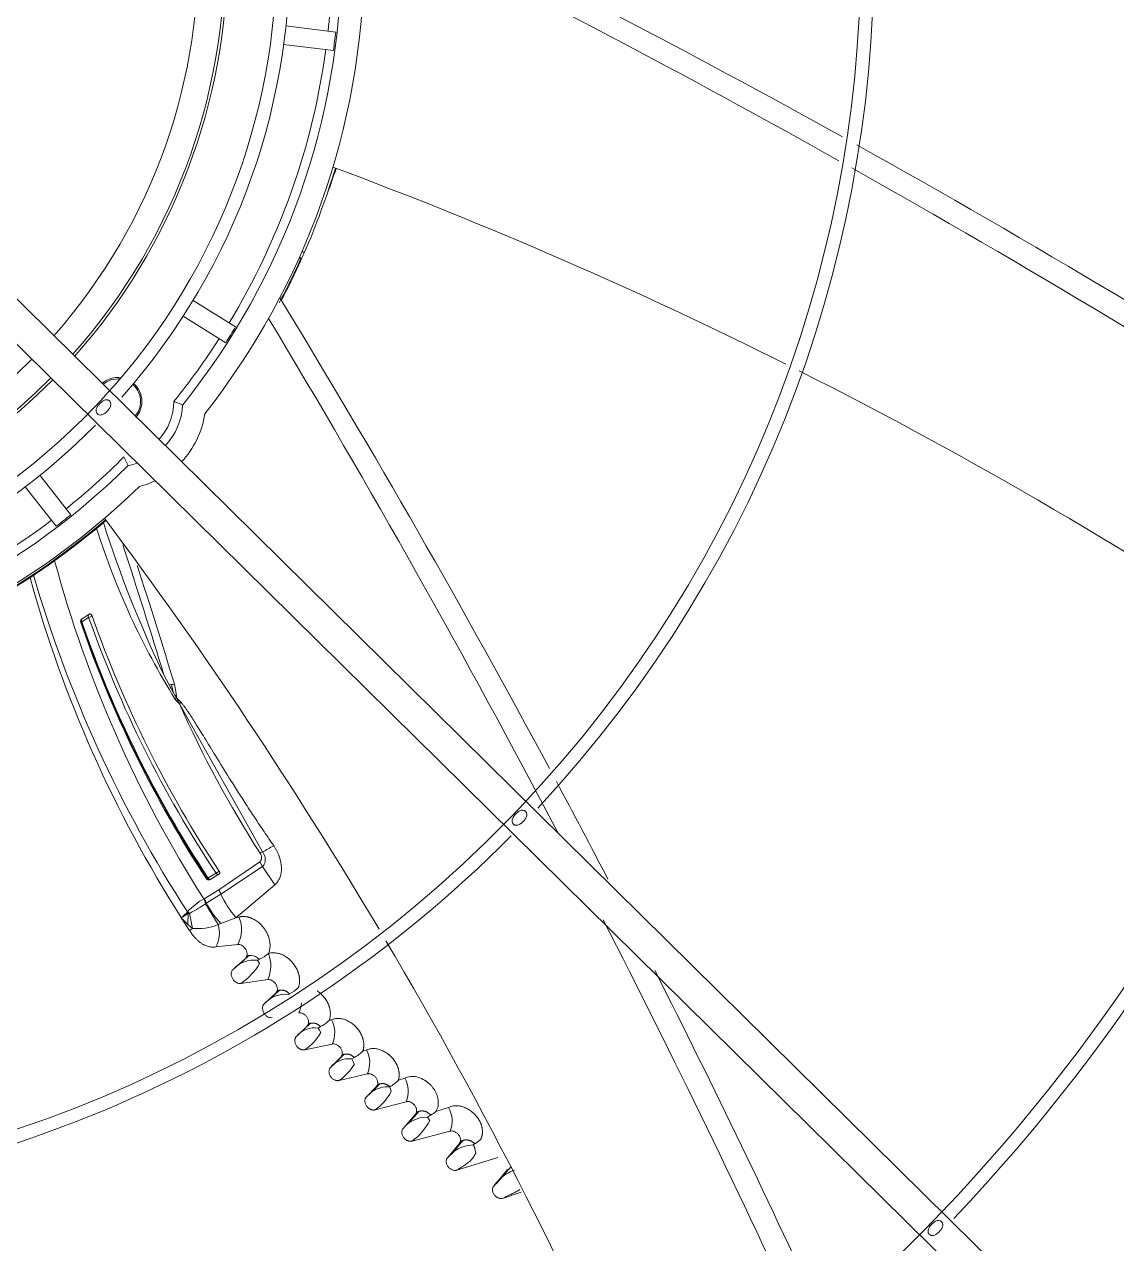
# Model space of a CAD drawing. Header units: millimetres. Extents: x 113490 to 142599, y -20467 to 115.
# Drawn here: x 133754.2 to 133959.9, y -10531.8 to -10302.3 of the extents above; entities that cross this region are included whole.
import ezdxf

# ---------------------------------------------------------------- set-up
doc = ezdxf.new("R2010")
doc.units = ezdxf.units.MM
doc.layers.add('DV3_0', color=7, linetype='Continuous')

msp = doc.modelspace()

# ---------------------------------------------------------------- linework, layer by layer
at = {"layer": 'DV3_0', "color": 7, "linetype": 'Continuous', "lineweight": 15}
for p, q in [((134005.33, -10603.11), (133696.04, -10298.11)), ((133692.48, -10303.03), (134001.15, -10607.41)), ((133812.87, -10303.76), (133803.5, -10302.61)), ((133812.44, -10307.23), (133803.07, -10306.08)), ((133794.01, -10359.27), (133786.01, -10354.27)), ((133792.16, -10362.24), (133784.15, -10357.24)), ((133782.37, -10373.32), (133784.06, -10373.94)), ((133772.99, -10383.74), (133773.79, -10385.35)), ((133762.99, -10394.63), (133757.18, -10387.19)), ((133760.24, -10396.79), (133754.42, -10389.35)), ((133765.16, -10414.2), (133766.45, -10413.35)), ((133764.87, -10414.9), (133764.93, -10414.8)), ((133765.05, -10414.8), (133766.34, -10413.95)), ((133782.71, -10428.77), (133782.61, -10428.62)), ((133782.71, -10428.77), (133782.7, -10428.63)), ((133782.92, -10428.97), (133782.91, -10428.67)), ((133798.62, -10458.31), (133799.12, -10458.09)), ((133790.84, -10465.24), (133798.58, -10459.94)), ((133791.23, -10466.03), (133799.09, -10460.82)), ((133798.58, -10459.94), (133799.09, -10460.82)), ((133799.09, -10460.82), (133801.41, -10464.29)), ((133788.71, -10463.08), (133788.53, -10463.15)), ((133790.34, -10462.11), (133788.84, -10463.01)), ((133790.89, -10462.31), (133789.39, -10463.22)), ((133788.12, -10466.91), (133790.84, -10465.24)), ((133788.51, -10467.76), (133791.23, -10466.03)), ((133788.05, -10466.95), (133788.12, -10466.91)), ((133788.35, -10467.87), (133788.38, -10467.85)), ((133788.38, -10467.85), (133788.51, -10467.76)), ((133790.75, -10471.78), (133788.38, -10467.85)), ((133785.36, -10472.9), (133783.8, -10470.48)), ((133784.92, -10469.5), (133784.96, -10469.44)), ((133784.92, -10469.5), (133785.08, -10469.71)), ((133784.96, -10469.44), (133785.35, -10469.66)), ((133784.97, -10469.39), (133785.48, -10469.61)), ((133785.35, -10469.66), (133785.48, -10469.61)), ((133785.89, -10472.51), (133785.35, -10469.66)), ((133794.09, -10470.49), (133791.23, -10471.59)), ((133790.33, -10475.98), (133794.42, -10475.53)), ((133796.44, -10477.69), (133794.74, -10479.23)), ((133795.87, -10478.14), (133793.54, -10480.25)), ((133798.16, -10478.51), (133798.51, -10478.33)), ((133798.52, -10479.13), (133798.16, -10478.51)), ((133800.08, -10482.14), (133795, -10482.86)), ((133802.27, -10484.15), (133800.58, -10485.71)), ((133805.89, -10483.67), (133805.83, -10483.69)), ((133799.42, -10486.72), (133801.58, -10484.71)), ((133803.98, -10484.94), (133804.18, -10484.83)), ((133805.48, -10492.83), (133807.48, -10490.91)), ((133808.14, -10490.36), (133805.96, -10492.44)), ((133809.57, -10491.26), (133810.03, -10490.99)), ((133809.57, -10491.26), (133809.83, -10491.66)), ((133812.11, -10489.69), (133811.66, -10489.81)), ((133809.83, -10491.66), (133810.06, -10492.09)), ((133812.22, -10494.27), (133807.05, -10495.36)), ((133818.66, -10495.39), (133817.98, -10495.59)), ((133811.91, -10498.66), (133813.83, -10496.75)), ((133814.49, -10496.2), (133812.38, -10498.27)), ((133815.93, -10497.07), (133816.37, -10496.8)), ((133816.17, -10497.57), (133816.38, -10498.09)), ((133818.86, -10499.88), (133813.53, -10501.14)), ((133825.88, -10500.67), (133824.68, -10501.06)), ((133818.66, -10504.22), (133820.52, -10502.31)), ((133821.16, -10501.76), (133819.13, -10503.83)), ((133823.06, -10502.32), (133823.21, -10502.75)), ((133823.21, -10502.75), (133823.33, -10503.17)), ((133818.66, -10504.22), (133819.73, -10503.22)), ((133826.15, -10505.13), (133820.33, -10506.66)), ((133825.57, -10510.16), (133827.89, -10507.49)), ((133828.56, -10506.92), (133826.63, -10509.13)), ((133834.11, -10506.2), (133831.74, -10506.96)), ((133829.26, -10508.1), (133830.13, -10508.05)), ((133830.13, -10508.05), (133830.75, -10507.64)), ((133830.13, -10508.05), (133830.35, -10508.34)), ((133830.35, -10508.34), (133830.57, -10508.66)), ((133834.39, -10510.67), (133827.29, -10512.54)), ((133833.91, -10515.69), (133836.16, -10512.99)), ((133833.91, -10515.69), (133835.25, -10514.41)), ((133836.83, -10512.41), (133834.99, -10514.6)), ((133838.29, -10513.3), (133838.73, -10513.26)), ((133838.73, -10513.26), (133839.05, -10513.04)), ((133839.08, -10513.96), (133839.16, -10514.24)), ((133843.4, -10515.62), (133835.7, -10518.02)), ((133842.62, -10521), (133845.23, -10517.9)), ((133845.89, -10517.35), (133843.12, -10520.61)), ((133847.82, -10522.16), (133844.45, -10523.3))]:
    msp.add_line(p, q, dxfattribs=at)
at = {"layer": 'DV3_0', "color": 7, "linetype": 'Continuous', "lineweight": 20}
for p, q in [((133806.38, -10346.6), (133806.25, -10346.54)), ((133781.5, -10426.65), (133780.54, -10424.79)), ((133782.27, -10428.05), (133781.95, -10426.6)), ((133782.91, -10428.67), (133782.49, -10426.55)), ((133782.61, -10428.62), (133782.27, -10428.05)), ((133782.61, -10428.62), (133782.7, -10428.63)), ((133782.91, -10429.06), (133782.67, -10429.39)), ((133783.44, -10430.2), (133782.67, -10429.39)), ((133782.7, -10428.63), (133782.91, -10428.67)), ((133782.82, -10428.94), (133782.71, -10428.77)), ((133782.82, -10428.94), (133782.92, -10428.97)), ((133782.91, -10429.06), (133782.92, -10428.97)), ((133783.17, -10429.63), (133782.91, -10429.06)), ((133783.44, -10430.2), (133783.17, -10429.63)), ((133783.44, -10430.2), (133783.68, -10429.87)), ((133799.12, -10458.09), (133783.44, -10430.2)), ((133801.41, -10464.29), (133794.09, -10470.49)), ((133788.03, -10466.96), (133788.05, -10466.95)), ((133783.8, -10470.48), (133784.92, -10469.5)), ((133785.04, -10471.76), (133783.8, -10470.48)), ((133784.96, -10469.44), (133784.97, -10469.39)), ((133785.08, -10469.71), (133785.04, -10471.76)), ((133785.89, -10472.51), (133785.04, -10471.76)), ((133785.36, -10472.9), (133785.89, -10472.51)), ((133791.23, -10471.59), (133790.75, -10471.78))]:
    msp.add_line(p, q, dxfattribs=at)
at = {"layer": 'DV3_0', "color": 7, "linetype": 'Continuous', "lineweight": 15}
for centre, radius, start, end in [((133678.24, -10288.99), 343.5, 315.6512, 45.622), ((133678.24, -10288.99), 346, 316.5062, 45.3204), ((133678.24, -10288.99), 233.5, 316.4663, 45.8392), ((133678.24, -10288.99), 236, 317.0271, 45.7088), ((133678.24, -10288.99), 126, 318.4756, 45.1616), ((133678.24, -10288.99), 123.5, 317.6348, 45.2819), ((133678.24, -10288.99), 113.75, 318.4247, 45.4011), ((133014.29, -11933.2), 1841.3, 60.95292, 64.05747), ((132968.55, -12004.18), 1921.33, 60.74083, 63.6758), ((133678.24, -10288.99), 114.25, 318.4114, 0), ((133678.24, -10288.99), 134, 353.7483, 0.0009), ((133678.24, -10288.99), 135.7, 321.2429, 359.7571), ((133678.24, -10288.99), 140, 321.7677, 359.2323), ((133678.24, -10288.99), 134, 328.7483, 352.2517), ((133014.29, -11933.2), 1841.3, 57.34191, 60.857), ((133678.24, -10288.99), 140.5, 336.3104, 343.3028), ((133691.83, -10290), 127.37, 339.734, 341.9536), ((133507.51, -11146.42), 872.25, 63.43384, 69.5445), ((132968.55, -12004.18), 1921.33, 57.30151, 60.65735), ((133678.24, -10288.99), 140.5, 332.3654, 335.7939), ((132231.13, -11313.07), 1840.9, 28.22591, 31.40572), ((132153.86, -11348.24), 1921.39, 27.72245, 31.03383), ((133678.24, -10288.99), 134, 320.9991, 327.2517), ((133507.51, -11146.42), 872.25, 56.07412, 63.24774), ((133678.24, -10288.99), 114.25, 251.4688, 315.4011), ((133678.24, -10288.99), 113.75, 252.7316, 315.4011), ((133771.87, -10373.3), 4.5, 82.604, 131.7492), ((133771.87, -10373.3), 4.25, 84.8173, 131.5341), ((133771.87, -10373.3), 4.25, 0, 48), ((133771.87, -10373.3), 4.5, 0, 48), ((133678.24, -10288.99), 123.5, 226.1082, 316.2428), ((133678.24, -10288.99), 123.5, 316.2428, 317.6348), ((133771.87, -10373.3), 4.25, 319.2681, 0), ((133771.87, -10373.3), 4.5, 318, 0), ((133771.87, -10373.3), 10.5, 316.9653, 359.8902), ((133771.87, -10373.3), 12.2, 316.7471, 356.9852), ((133771.87, -10373.3), 16.5, 316.3964, 351.8862), ((133678.24, -10288.99), 126, 270, 315.2026), ((133678.24, -10288.99), 135.7, 276.2429, 314.7571), ((133678.24, -10288.99), 134, 308.7483, 315.0009), ((133771.87, -10373.3), 12.2, 279.0148, 287.4816), ((133678.24, -10288.99), 140, 276.7677, 314.2323), ((133771.87, -10373.3), 16.5, 284.1138, 295.142), ((133678.24, -10288.99), 134, 283.7483, 307.2517), ((133678.24, -10288.99), 140.5, 299.6325, 310.6019), ((133071.06, -10918.01), 872.25, 30.70257, 36.8175), ((133982.14, -10343.25), 230.17, 195.1216, 212.5095), ((133982.64, -10343.63), 235.85, 195.4508, 212.5348), ((133987.36, -10338.44), 241.06, 196.2834, 212.9029), ((133765.48, -10414.74), 0.635, 120.3769, 194.3524), ((133967.84, -10345.28), 214.58, 198.9328, 213.3194), ((133765.39, -10414.63), 0.493, 117.9807, 200.505), ((133969.03, -10344.28), 215.94, 199.0626, 213.3779), ((133969.49, -10343.91), 216.38, 199.1244, 213.3976), ((133765.63, -10410.79), 3.25, 282.6415, 295.2259), ((133973.01, -10341.02), 219.15, 199.4393, 213.5401), ((133973.29, -10340.87), 218.76, 199.4529, 213.5312), ((133785.43, -10427.07), 3.21, 215.5979, 218.278), ((133974.32, -10345.25), 208.93, 203.992, 212.7603), ((133678.24, -10288.99), 551.5, 285.4775, 344.5225), ((132231.13, -11313.07), 1840.9, 27.49382, 28.13982), ((133678.24, -10288.99), 233.5, 315.7154, 316.4663), ((133678.24, -10288.99), 233.5, 225.7814, 315.7154), ((133678.24, -10288.99), 236, 270, 315.2644), ((133778.17, -10417.63), 45.56, 297.3771, 300.36), ((133788.27, -10462.06), 1.11, 293.1128, 301.0288), ((133789.12, -10462.82), 0.486, 212.6809, 304.1901), ((133787.14, -10456.64), 6.34, 300.3343, 306.7823), ((133793.35, -10476.8), 11.19, 118.3562, 138.4923), ((133771.15, -10442.63), 30.55, 297.9795, 304.2758), ((133785.46, -10468.36), 2.93, 9.6098, 28.6807), ((133785.47, -10468.42), 2.97, 10.9843, 29.6557), ((133785.14, -10469.23), 0.478, 262.6265, 295.5933), ((133759.12, -10292.84), 181.06, 281.1372, 281.3151), ((133789.43, -10472.73), 5.72, 330.7489, 24.2522), ((133785.45, -10473.38), 5.53, 331.8842, 16.797), ((132153.86, -11348.24), 1921.39, 24.56568, 27.16861), ((133071.06, -10918.01), 872.25, 23.32871, 30.53654), ((133796.06, -10472.7), 6.13, 293.4978, 312.3418), ((133794.66, -10479.56), 6, 334.5296, 22.8148), ((133800.27, -10477.3), 0.106, 127.455, 138.9521), ((133797.46, -10483.66), 5.2, 82.2332, 138.9483), ((133789.01, -10473.69), 10.96, 303.1447, 330.2122), ((132231.13, -11313.07), 1840.9, 24.60001, 26.89057), ((133801.66, -10479.42), 5.97, 295.061, 314.3575), ((133803.38, -10490.13), 5.22, 83.3621, 139.2655), ((133800.79, -10486.06), 5.64, 335.6062, 355.4046), ((133808.95, -10495.75), 4.54, 82.1058, 139.9003), ((133807.43, -10485.67), 5.92, 296.0332, 315.5868), ((133807.29, -10492.1), 5.39, 336.3081, 26.5856), ((133802.46, -10488.1), 8.58, 302.2935, 332.2899), ((133813.7, -10491.55), 5.89, 296.95, 316.6197), ((133814.08, -10497.84), 5.2, 336.8968, 28.1141), ((133815.37, -10501.54), 4.5, 82.8527, 140.2674), ((133807.56, -10492.71), 10.33, 305.3082, 328.6579), ((133810.1, -10500.13), 6.59, 22.8107, 27.6678), ((133821.48, -10503.17), 5.06, 337.2472, 29.5928), ((133822.77, -10507.86), 5.55, 87.0019, 123.1926), ((133820.32, -10497.14), 5.86, 297.8556, 317.9842), ((133814.19, -10498.33), 10.35, 306.4065, 332.1042), ((133828, -10502.5), 5.83, 298.135, 309.9847), ((133829.73, -10508.72), 5.06, 337.3362, 29.9393), ((133829.87, -10513.53), 5.46, 96.3262, 141.9258), ((133820.88, -10503.8), 10.84, 306.252, 333.384), ((133836.15, -10507.99), 5.82, 299.8593, 314.3251), ((133838.96, -10519.87), 6.6, 95.7956, 124.1612), ((133833.27, -10515.53), 6.03, 7.0938, 12.3213), ((133848.24, -10523.81), 6.04, 106.4811, 137.7838), ((133851.7, -10528.19), 11.58, 133.2213, 141.6416), ((133678.24, -10288.99), 343.5, 225.9212, 315.6512)]:
    msp.add_arc(centre, radius, start, end, dxfattribs=at)
at = {"layer": 'DV3_0', "color": 7, "linetype": 'Continuous', "lineweight": 20}
for centre, radius, start, end in [((133678.24, -10288.99), 108.75, 318.5638, 45.4011), ((133678.24, -10288.99), 140.35, 332.0548, 335.7939), ((133678.24, -10288.99), 108.75, 249.0395, 315.4011), ((133678.24, -10288.99), 140.35, 299.6151, 310.5445), ((133903.78, -10354.14), 142.58, 197.5793, 211.8537), ((133973.69, -10331.41), 214.54, 197.5546, 205.8027), ((132503.51, -10815.84), 1335.56, 17.02527, 18.12677), ((133047.91, -10644.7), 766.29, 16.54046, 18.29437), ((133822.79, -10404.77), 46.74, 207.9173, 209.8819), ((133898.79, -10319.85), 159.23, 223.3026, 223.7042), ((133788.42, -10466.94), 2.96, 17.8925, 35.1018), ((133809.02, -10457.75), 19.62, 204.9566, 220.4757), ((133785.74, -10468.5), 2.86, 14.9315, 33.7265), ((133806.56, -10457.83), 20.6, 208.8348, 221.922), ((133765.6, -10438.77), 36.56, 299.8509, 302.1929), ((133786.79, -10461.92), 10.63, 265.1255, 291.8661)]:
    msp.add_arc(centre, radius, start, end, dxfattribs=at)
at = {"layer": 'DV3_0', "color": 7, "linetype": 'Continuous', "lineweight": 15}
for centre, major_axis, ratio, start_param, end_param in [((133808.63, -10305), (-2.66, -21.65), 0.186545, 1.490488, 1.651105), ((133634.75, -10274.04), (176.32, -60.71), 0.866796, -0.078814, -0.070986), ((133789.65, -10358.61), (-11.56, -18.5), 0.186545, 1.490488, 1.651105), ((133759.12, -10392.51), (-17.19, -13.43), 0.186545, 1.490488, 1.651105)]:
    msp.add_ellipse(centre, major_axis=major_axis, ratio=ratio, start_param=start_param, end_param=end_param, dxfattribs=at)
at = {"layer": 'DV3_0', "color": 7, "linetype": 'Continuous', "lineweight": 20}
for centre, major_axis, ratio, start_param, end_param in [((133805.93, -10346.39), (0.456, -0.205), 0.498451, 0, 1.57124), ((133805.93, -10346.39), (0.302, -0.399), 0.432332, 0.901374, 1.803204), ((133806.44, -10345.24), (0.458, -0.201), 0.498743, 0, 1.571241), ((133761.24, -10442.2), (36.82, 12.36), 0.272936, 0.884781, 0.899668), ((133761.24, -10442.2), (36.82, 12.36), 0.272936, 0.867185, 0.884781)]:
    msp.add_ellipse(centre, major_axis=major_axis, ratio=ratio, start_param=start_param, end_param=end_param, dxfattribs=at)
at = {"layer": 'DV3_0', "color": 7, "linetype": 'Continuous', "lineweight": 15}
for points, knots in [([(133768, -10375.62), (133767.96, -10375.58), (133767.88, -10375.49), (133767.76, -10375.25), (133767.73, -10374.84), (133767.91, -10374.4), (133768.17, -10374.01), (133768.53, -10373.6), (133768.99, -10373.19), (133769.52, -10372.95), (133769.9, -10372.98), (133770.14, -10373.09), (133770.23, -10373.17), (133770.27, -10373.2)], [0, 0, 0, 0, 0.040646, 0.082274, 0.181944, 0.323646, 0.41357, 0.509807, 0.690903, 0.824258, 0.919018, 0.959797, 1, 1, 1, 1]), ([(133770.27, -10373.2), (133770.31, -10373.25), (133770.4, -10373.34), (133770.51, -10373.59), (133770.55, -10373.99), (133770.38, -10374.44), (133770.12, -10374.83), (133769.85, -10375.15), (133769.55, -10375.43), (133769.18, -10375.7), (133768.77, -10375.88), (133768.38, -10375.85), (133768.14, -10375.74), (133768.05, -10375.66), (133768, -10375.62)], [0, 0, 0, 0, 0.040717, 0.082601, 0.183674, 0.325225, 0.413967, 0.5088, 0.602375, 0.688214, 0.822702, 0.918959, 0.959862, 1, 1, 1, 1]), ([(133766.34, -10413.95), (133766.28, -10413.84), (133766.26, -10413.71), (133766.3, -10413.48), (133766.36, -10413.39), (133766.45, -10413.35)], [0, 0, 0, 0, 0.5, 0.5, 1, 1, 1, 1]), ([(133766.45, -10413.35), (133766.46, -10413.34), (133766.49, -10413.33), (133766.54, -10413.31), (133766.6, -10413.31), (133766.67, -10413.33), (133766.75, -10413.37), (133766.84, -10413.43), (133766.91, -10413.52), (133766.98, -10413.62), (133767, -10413.69), (133767.02, -10413.72)], [0, 0, 0, 0, 0.075079, 0.150644, 0.228664, 0.352639, 0.477385, 0.607267, 0.740203, 0.871682, 1, 1, 1, 1]), ([(133765.05, -10414.8), (133765.02, -10414.8), (133764.97, -10414.81), (133764.94, -10414.81), (133764.93, -10414.8)], [0, 0, 0, 0, 0.499963, 1, 1, 1, 1]), ([(133765.05, -10414.8), (133765.05, -10414.78), (133765.03, -10414.74), (133765.01, -10414.69), (133764.99, -10414.62), (133764.98, -10414.54), (133764.98, -10414.44), (133765.01, -10414.36), (133765.05, -10414.29), (133765.1, -10414.23), (133765.14, -10414.21), (133765.16, -10414.2)], [0, 0, 0, 0, 0.068654, 0.146101, 0.232585, 0.334041, 0.480381, 0.632297, 0.740255, 0.880768, 1, 1, 1, 1]), ([(133846.33, -10452.86), (133846.29, -10452.81), (133846.21, -10452.72), (133846.09, -10452.49), (133846.06, -10452.09), (133846.23, -10451.65), (133846.5, -10451.26), (133846.77, -10450.95), (133847.08, -10450.67), (133847.45, -10450.4), (133847.87, -10450.21), (133848.26, -10450.24), (133848.49, -10450.35), (133848.58, -10450.43), (133848.63, -10450.47)], [0, 0, 0, 0, 0.040488, 0.081902, 0.180627, 0.320355, 0.409206, 0.504808, 0.600124, 0.687341, 0.822717, 0.918807, 0.959755, 1, 1, 1, 1]), ([(133848.63, -10450.47), (133848.67, -10450.51), (133848.75, -10450.6), (133848.87, -10450.85), (133848.9, -10451.25), (133848.73, -10451.68), (133848.46, -10452.07), (133848.19, -10452.38), (133847.89, -10452.66), (133847.52, -10452.94), (133847.1, -10453.12), (133846.7, -10453.09), (133846.47, -10452.98), (133846.37, -10452.9), (133846.33, -10452.86)], [0, 0, 0, 0, 0.040529, 0.082096, 0.181604, 0.321297, 0.409637, 0.504692, 0.598943, 0.685714, 0.821727, 0.918717, 0.959765, 1, 1, 1, 1]), ([(133789.39, -10463.22), (133789.36, -10463.23), (133789.32, -10463.26), (133789.24, -10463.29), (133789.16, -10463.32), (133789.06, -10463.34), (133788.94, -10463.35), (133788.81, -10463.34), (133788.7, -10463.3), (133788.6, -10463.24), (133788.55, -10463.18), (133788.53, -10463.15)], [0, 0, 0, 0, 0.099456, 0.197178, 0.293807, 0.390006, 0.537714, 0.671041, 0.795208, 0.901241, 1, 1, 1, 1]), ([(133788.84, -10463.01), (133788.91, -10463.12), (133789.02, -10463.2), (133789.22, -10463.28), (133789.32, -10463.27), (133789.39, -10463.22)], [0, 0, 0, 0, 0.5, 0.5, 1, 1, 1, 1]), ([(133790.34, -10462.11), (133790.35, -10462.12), (133790.37, -10462.15), (133790.41, -10462.19), (133790.44, -10462.22), (133790.49, -10462.26), (133790.54, -10462.3), (133790.63, -10462.35), (133790.73, -10462.36), (133790.82, -10462.35), (133790.87, -10462.32), (133790.89, -10462.31)], [0, 0, 0, 0, 0.074951, 0.140477, 0.196539, 0.243124, 0.374483, 0.49079, 0.674123, 0.840338, 1, 1, 1, 1]), ([(133790.94, -10461.71), (133790.95, -10461.73), (133790.97, -10461.77), (133791, -10461.83), (133791.02, -10461.9), (133791.04, -10461.98), (133791.04, -10462.07), (133791.02, -10462.17), (133790.97, -10462.25), (133790.92, -10462.29), (133790.89, -10462.31)], [0, 0, 0, 0, 0.086581, 0.173323, 0.261691, 0.392619, 0.521302, 0.685994, 0.841523, 1, 1, 1, 1]), ([(133794.64, -10470.38), (133794.7, -10470.36), (133794.82, -10470.33), (133795, -10470.3), (133795.18, -10470.28), (133795.36, -10470.27), (133795.55, -10470.26), (133795.73, -10470.27), (133795.92, -10470.29), (133796.11, -10470.32), (133796.3, -10470.35), (133796.49, -10470.4), (133796.68, -10470.46), (133797.08, -10470.6), (133797.67, -10470.88), (133798.41, -10471.4), (133799.02, -10472.01), (133799.52, -10472.64), (133799.9, -10473.29), (133800.21, -10473.96), (133800.38, -10474.56), (133800.47, -10475.06), (133800.51, -10475.44), (133800.52, -10475.82), (133800.49, -10476.18), (133800.43, -10476.54), (133800.34, -10476.89), (133800.25, -10477.11), (133800.21, -10477.22)], [0, 0, 0, 0, 0.01916, 0.038106, 0.056888, 0.075557, 0.094165, 0.112765, 0.131411, 0.150154, 0.169045, 0.188136, 0.207474, 0.227106, 0.308139, 0.388604, 0.471786, 0.538196, 0.605101, 0.673066, 0.74109, 0.778944, 0.816044, 0.852661, 0.889074, 0.925575, 0.962455, 1, 1, 1, 1]), ([(133785.36, -10472.9), (133785.43, -10473), (133785.56, -10473.2), (133785.77, -10473.49), (133785.97, -10473.76), (133786.17, -10474.01), (133786.37, -10474.24), (133786.57, -10474.46), (133786.77, -10474.66), (133786.97, -10474.85), (133787.17, -10475.02), (133787.37, -10475.17), (133787.57, -10475.31), (133787.76, -10475.44), (133788.02, -10475.59), (133788.34, -10475.74), (133788.73, -10475.88), (133789.12, -10475.97), (133789.52, -10476.02), (133789.93, -10476.03), (133790.2, -10476), (133790.33, -10475.98)], [0, 0, 0, 0, 0.057027, 0.111487, 0.163518, 0.213259, 0.260853, 0.306447, 0.350191, 0.392239, 0.432746, 0.471873, 0.509778, 0.546624, 0.582569, 0.6503, 0.717455, 0.785065, 0.854112, 0.925494, 1, 1, 1, 1]), ([(133794.42, -10475.53), (133794.88, -10475.48), (133795.44, -10475.75), (133796.01, -10476.54), (133796.15, -10476.88), (133796.21, -10477.56), (133796.12, -10477.91), (133795.87, -10478.14)], [0, 0, 0, 0, 0.5, 0.5, 0.75, 0.75, 1, 1, 1, 1]), ([(133798.51, -10478.33), (133798.05, -10477.9), (133797.49, -10477.63), (133796.52, -10477.56), (133796.1, -10477.75), (133795.87, -10478.14)], [0, 0, 0, 0, 0.5, 0.5, 1, 1, 1, 1]), ([(133805.83, -10483.69), (133805.85, -10483.64), (133805.89, -10483.53), (133805.94, -10483.37), (133805.98, -10483.2), (133806.01, -10483.04), (133806.04, -10482.87), (133806.06, -10482.71), (133806.07, -10482.54), (133806.08, -10482.37), (133806.07, -10482.2), (133806.07, -10482.04), (133806.05, -10481.87), (133806.03, -10481.71), (133806.01, -10481.55), (133805.97, -10481.39), (133805.94, -10481.23), (133805.9, -10481.07), (133805.85, -10480.92), (133805.8, -10480.76), (133805.74, -10480.62), (133805.69, -10480.47), (133805.62, -10480.32), (133805.56, -10480.18), (133805.49, -10480.05), (133805.42, -10479.91), (133805.34, -10479.78), (133805.27, -10479.65), (133805.19, -10479.53), (133805.1, -10479.41), (133805.02, -10479.29), (133804.94, -10479.18), (133804.85, -10479.07), (133804.77, -10478.97), (133804.68, -10478.86), (133804.59, -10478.77), (133804.37, -10478.53), (133804, -10478.19), (133803.45, -10477.79), (133802.9, -10477.49), (133802.43, -10477.3), (133802.04, -10477.19), (133801.72, -10477.13), (133801.4, -10477.09), (133801.09, -10477.08), (133800.79, -10477.1), (133800.49, -10477.14), (133800.3, -10477.19), (133800.21, -10477.22)], [0, 0, 0, 0, 0.018271, 0.036367, 0.054293, 0.072053, 0.089651, 0.107087, 0.124357, 0.141458, 0.15839, 0.17515, 0.19174, 0.208158, 0.224405, 0.240482, 0.256387, 0.272115, 0.287663, 0.303028, 0.318207, 0.3332, 0.348005, 0.36262, 0.377045, 0.391281, 0.405327, 0.419176, 0.432823, 0.446261, 0.459487, 0.4725, 0.485297, 0.497878, 0.510245, 0.522398, 0.534339, 0.599607, 0.661765, 0.720651, 0.776416, 0.808812, 0.841042, 0.873103, 0.905011, 0.936795, 0.968461, 1, 1, 1, 1]), ([(133793.54, -10480.25), (133793.44, -10480.33), (133793.28, -10480.56), (133793.18, -10481), (133793.24, -10481.51), (133793.45, -10482.01), (133793.79, -10482.43), (133794.18, -10482.72), (133794.59, -10482.87), (133794.86, -10482.88), (133795, -10482.86)], [0, 0, 0, 0, 0.124936, 0.249948, 0.37496, 0.499972, 0.624983, 0.749995, 0.875007, 1, 1, 1, 1]), ([(133801.58, -10484.71), (133801.62, -10484.66), (133801.71, -10484.57), (133801.84, -10484.33), (133801.91, -10483.96), (133801.84, -10483.46), (133801.61, -10482.97), (133801.27, -10482.56), (133800.87, -10482.28), (133800.52, -10482.16), (133800.26, -10482.13), (133800.14, -10482.14), (133800.08, -10482.14)], [0, 0, 0, 0, 0.059896, 0.120557, 0.250312, 0.386572, 0.52658, 0.661624, 0.782933, 0.893402, 0.946876, 1, 1, 1, 1]), ([(133804.18, -10484.83), (133804.15, -10484.8), (133804.09, -10484.73), (133803.99, -10484.64), (133803.89, -10484.56), (133803.78, -10484.48), (133803.67, -10484.41), (133803.56, -10484.34), (133803.45, -10484.29), (133803.34, -10484.24), (133803.23, -10484.19), (133803.11, -10484.16), (133803, -10484.13), (133802.89, -10484.11), (133802.78, -10484.1), (133802.66, -10484.1), (133802.56, -10484.11), (133802.45, -10484.12), (133802.34, -10484.15), (133802.24, -10484.18), (133802.14, -10484.22), (133802.05, -10484.26), (133801.96, -10484.32), (133801.87, -10484.38), (133801.79, -10484.45), (133801.71, -10484.53), (133801.64, -10484.62), (133801.6, -10484.68), (133801.58, -10484.71)], [0, 0, 0, 0, 0.036444, 0.072973, 0.109626, 0.146433, 0.183416, 0.220587, 0.257954, 0.295519, 0.333281, 0.371238, 0.409385, 0.447719, 0.486241, 0.524952, 0.563852, 0.602932, 0.642178, 0.681573, 0.721097, 0.76073, 0.800452, 0.840247, 0.880102, 0.92001, 0.959973, 1, 1, 1, 1]), ([(133811.66, -10489.81), (133811.68, -10489.76), (133811.72, -10489.65), (133811.76, -10489.48), (133811.8, -10489.32), (133811.83, -10489.15), (133811.85, -10488.98), (133811.86, -10488.81), (133811.87, -10488.64), (133811.87, -10488.47), (133811.86, -10488.3), (133811.85, -10488.13), (133811.82, -10487.96), (133811.8, -10487.8), (133811.76, -10487.63), (133811.72, -10487.47), (133811.68, -10487.31), (133811.63, -10487.16), (133811.58, -10487), (133811.52, -10486.85), (133811.46, -10486.71), (133811.39, -10486.56), (133811.32, -10486.42), (133811.25, -10486.28), (133811.17, -10486.15), (133811.09, -10486.02), (133811.01, -10485.89), (133810.93, -10485.77), (133810.84, -10485.65), (133810.76, -10485.54), (133810.67, -10485.43), (133810.58, -10485.32), (133810.49, -10485.22), (133810.4, -10485.12), (133810.31, -10485.03), (133810.22, -10484.94), (133810.05, -10484.77), (133809.8, -10484.55), (133809.54, -10484.37), (133809.41, -10484.28), (133809.4, -10484.27)], [0, 0, 0, 0, 0.0188169, 0.037444, 0.0558864, 0.0741494, 0.0922368, 0.1101451, 0.1278699, 0.1454077, 0.1627565, 0.1799147, 0.1968819, 0.2136584, 0.2302451, 0.2466419, 0.2628435, 0.2788445, 0.2946408, 0.3102299, 0.3256097, 0.3407775, 0.3557312, 0.3704702, 0.3849944, 0.3993046, 0.4133954, 0.4272587, 0.4408884, 0.4542797, 0.4674296, 0.4803362, 0.4929989, 0.505418, 0.5175947, 0.5295311, 0.5412296, 0.5829164, 0.6240736, 0.6289809, 0.6289809, 0.6289809, 0.6289809]), ([(133799.42, -10486.72), (133799.21, -10486.91), (133799.09, -10487.22), (133799.1, -10487.73), (133799.16, -10488.08), (133799.42, -10488.57), (133799.66, -10488.83), (133799.91, -10489.04), (133800.04, -10489.12), (133800.43, -10489.3), (133800.69, -10489.34), (133800.94, -10489.29)], [0, 0, 0, 0, 0.25, 0.25, 0.375, 0.5, 0.625, 0.625, 0.75, 0.75, 1, 1, 1, 1]), ([(133807.48, -10490.91), (133807.52, -10490.86), (133807.61, -10490.76), (133807.74, -10490.51), (133807.8, -10490.14), (133807.72, -10489.63), (133807.47, -10489.15), (133807.11, -10488.75), (133806.7, -10488.49), (133806.36, -10488.38), (133806.1, -10488.36), (133805.98, -10488.38), (133805.92, -10488.38)], [0, 0, 0, 0, 0.06099, 0.122527, 0.253782, 0.391334, 0.532112, 0.667262, 0.786805, 0.8949, 0.947606, 1, 1, 1, 1]), ([(133810.03, -10490.99), (133810, -10490.96), (133809.94, -10490.9), (133809.84, -10490.81), (133809.74, -10490.73), (133809.63, -10490.66), (133809.53, -10490.59), (133809.42, -10490.53), (133809.31, -10490.48), (133809.2, -10490.43), (133809.09, -10490.39), (133808.98, -10490.36), (133808.87, -10490.33), (133808.76, -10490.32), (133808.65, -10490.31), (133808.54, -10490.31), (133808.43, -10490.32), (133808.33, -10490.33), (133808.23, -10490.35), (133808.13, -10490.39), (133808.03, -10490.42), (133807.94, -10490.47), (133807.85, -10490.52), (133807.77, -10490.59), (133807.69, -10490.66), (133807.61, -10490.73), (133807.54, -10490.82), (133807.5, -10490.88), (133807.48, -10490.91)], [0, 0, 0, 0, 0.036352, 0.072798, 0.109377, 0.146118, 0.18304, 0.220157, 0.257476, 0.295, 0.332728, 0.370656, 0.408782, 0.447104, 0.485619, 0.524332, 0.56324, 0.602335, 0.641603, 0.681028, 0.720589, 0.760269, 0.800046, 0.839906, 0.879834, 0.919824, 0.959877, 1, 1, 1, 1]), ([(133817.98, -10495.59), (133818, -10495.54), (133818.03, -10495.43), (133818.08, -10495.27), (133818.11, -10495.11), (133818.13, -10494.94), (133818.15, -10494.77), (133818.16, -10494.61), (133818.16, -10494.44), (133818.16, -10494.27), (133818.15, -10494.11), (133818.13, -10493.94), (133818.11, -10493.78), (133818.07, -10493.62), (133818.04, -10493.45), (133818, -10493.3), (133817.95, -10493.14), (133817.9, -10492.98), (133817.84, -10492.83), (133817.78, -10492.68), (133817.71, -10492.54), (133817.64, -10492.39), (133817.57, -10492.25), (133817.49, -10492.12), (133817.41, -10491.98), (133817.33, -10491.86), (133817.24, -10491.73), (133817.15, -10491.61), (133817.06, -10491.49), (133816.97, -10491.37), (133816.88, -10491.26), (133816.78, -10491.16), (133816.68, -10491.05), (133816.59, -10490.95), (133816.49, -10490.86), (133816.39, -10490.77), (133816.22, -10490.62), (133815.96, -10490.41), (133815.61, -10490.17), (133815.25, -10489.96), (133814.89, -10489.79), (133814.52, -10489.65), (133814.15, -10489.55), (133813.78, -10489.48), (133813.42, -10489.46), (133813.07, -10489.46), (133812.73, -10489.5), (133812.41, -10489.58), (133812.21, -10489.65), (133812.11, -10489.69)], [0, 0, 0, 0, 0.018442, 0.036725, 0.054854, 0.072835, 0.090674, 0.108365, 0.125903, 0.143287, 0.160511, 0.177577, 0.194483, 0.21123, 0.227819, 0.244251, 0.260522, 0.276624, 0.292555, 0.30831, 0.323889, 0.339287, 0.354502, 0.369535, 0.384384, 0.39905, 0.413529, 0.427811, 0.44189, 0.45576, 0.469417, 0.482859, 0.496085, 0.509094, 0.521889, 0.534471, 0.546843, 0.587075, 0.626952, 0.666379, 0.705324, 0.743814, 0.781842, 0.819366, 0.856387, 0.892912, 0.928997, 0.964692, 1, 1, 1, 1]), ([(133807.05, -10495.36), (133807.01, -10495.36), (133806.94, -10495.37), (133806.83, -10495.38), (133806.72, -10495.38), (133806.61, -10495.36), (133806.49, -10495.34), (133806.38, -10495.31), (133806.24, -10495.25), (133806.06, -10495.16), (133805.86, -10495.02), (133805.67, -10494.84), (133805.43, -10494.55), (133805.26, -10494.22), (133805.18, -10493.87), (133805.16, -10493.62), (133805.18, -10493.38), (133805.24, -10493.18), (133805.31, -10493.03), (133805.39, -10492.92), (133805.45, -10492.86), (133805.48, -10492.83)], [0, 0, 0, 0, 0.03153, 0.062353, 0.092698, 0.122808, 0.152931, 0.183314, 0.214201, 0.272671, 0.33125, 0.397261, 0.466453, 0.605489, 0.675489, 0.744759, 0.812256, 0.879292, 0.920718, 0.960761, 1, 1, 1, 1]), ([(133813.83, -10496.75), (133813.87, -10496.7), (133813.96, -10496.6), (133814.09, -10496.34), (133814.15, -10495.96), (133814.04, -10495.46), (133813.78, -10494.98), (133813.41, -10494.59), (133812.99, -10494.35), (133812.65, -10494.25), (133812.4, -10494.24), (133812.28, -10494.26), (133812.22, -10494.27)], [0, 0, 0, 0, 0.061807, 0.124124, 0.256475, 0.394954, 0.536432, 0.672108, 0.790426, 0.896509, 0.948354, 1, 1, 1, 1]), ([(133824.68, -10501.06), (133824.7, -10501), (133824.73, -10500.89), (133824.77, -10500.7), (133824.8, -10500.52), (133824.81, -10500.33), (133824.82, -10500.15), (133824.82, -10499.96), (133824.81, -10499.78), (133824.8, -10499.59), (133824.77, -10499.41), (133824.74, -10499.23), (133824.69, -10499.05), (133824.65, -10498.87), (133824.59, -10498.69), (133824.53, -10498.52), (133824.46, -10498.35), (133824.38, -10498.18), (133824.3, -10498.02), (133824.22, -10497.86), (133824.13, -10497.71), (133824.03, -10497.56), (133823.93, -10497.41), (133823.83, -10497.27), (133823.73, -10497.13), (133823.62, -10497), (133823.51, -10496.87), (133823.39, -10496.75), (133823.28, -10496.63), (133823.16, -10496.52), (133823.05, -10496.41), (133822.93, -10496.31), (133822.74, -10496.15), (133822.48, -10495.96), (133822.13, -10495.74), (133821.77, -10495.55), (133821.4, -10495.39), (133821.04, -10495.27), (133820.67, -10495.18), (133820.31, -10495.13), (133819.95, -10495.12), (133819.61, -10495.13), (133819.27, -10495.19), (133818.96, -10495.27), (133818.76, -10495.35), (133818.66, -10495.39)], [0, 0, 0, 0, 0.020468, 0.040767, 0.060906, 0.080896, 0.100734, 0.120412, 0.139924, 0.159268, 0.17844, 0.197441, 0.216274, 0.234941, 0.25344, 0.27176, 0.289895, 0.307839, 0.32559, 0.343143, 0.360495, 0.377644, 0.394592, 0.411334, 0.427858, 0.444152, 0.460208, 0.476019, 0.491583, 0.506899, 0.521967, 0.53679, 0.551373, 0.590916, 0.630156, 0.669009, 0.707438, 0.745452, 0.78305, 0.820202, 0.856913, 0.893195, 0.929104, 0.964702, 1, 1, 1, 1]), ([(133816.37, -10496.8), (133816.34, -10496.77), (133816.27, -10496.7), (133816.16, -10496.61), (133816.05, -10496.53), (133815.94, -10496.45), (133815.82, -10496.39), (133815.7, -10496.33), (133815.59, -10496.27), (133815.47, -10496.23), (133815.35, -10496.2), (133815.23, -10496.17), (133815.11, -10496.15), (133814.99, -10496.14), (133814.87, -10496.15), (133814.76, -10496.16), (133814.65, -10496.18), (133814.54, -10496.2), (133814.43, -10496.24), (133814.33, -10496.29), (133814.24, -10496.34), (133814.14, -10496.41), (133814.06, -10496.48), (133813.97, -10496.56), (133813.9, -10496.65), (133813.85, -10496.72), (133813.83, -10496.75)], [0, 0, 0, 0, 0.039346, 0.078811, 0.118442, 0.158273, 0.198325, 0.238613, 0.279143, 0.319916, 0.36093, 0.402181, 0.443665, 0.485381, 0.527332, 0.569514, 0.611916, 0.654521, 0.697304, 0.740242, 0.78331, 0.826485, 0.869749, 0.91309, 0.956504, 1, 1, 1, 1]), ([(133813.53, -10501.14), (133813.49, -10501.15), (133813.42, -10501.16), (133813.31, -10501.17), (133813.2, -10501.17), (133813.09, -10501.16), (133812.98, -10501.14), (133812.87, -10501.11), (133812.72, -10501.06), (133812.55, -10500.98), (133812.34, -10500.85), (133812.14, -10500.68), (133811.9, -10500.39), (133811.72, -10500.06), (133811.62, -10499.72), (133811.6, -10499.46), (133811.62, -10499.22), (133811.67, -10499.02), (133811.74, -10498.87), (133811.81, -10498.75), (133811.88, -10498.69), (133811.91, -10498.66)], [0, 0, 0, 0, 0.030968, 0.061254, 0.091074, 0.120656, 0.150233, 0.18004, 0.210303, 0.267998, 0.325834, 0.39348, 0.461361, 0.601707, 0.672161, 0.741845, 0.810514, 0.878591, 0.920293, 0.960563, 1, 1, 1, 1]), ([(133820.52, -10502.31), (133820.56, -10502.26), (133820.65, -10502.16), (133820.77, -10501.9), (133820.82, -10501.52), (133820.7, -10501.01), (133820.42, -10500.54), (133820.04, -10500.16), (133819.62, -10499.93), (133819.28, -10499.85), (133819.03, -10499.84), (133818.91, -10499.87), (133818.86, -10499.88)], [0, 0, 0, 0, 0.062363, 0.12517, 0.258167, 0.39723, 0.539211, 0.675362, 0.792735, 0.897052, 0.948727, 1, 1, 1, 1]), ([(133831.74, -10506.96), (133831.83, -10506.8), (133832.01, -10506.47), (133832.15, -10505.93), (133832.21, -10505.37), (133832.18, -10504.82), (133832.08, -10504.28), (133831.9, -10503.76), (133831.68, -10503.26), (133831.41, -10502.81), (133831.11, -10502.39), (133830.78, -10502.01), (133830.22, -10501.48), (133829.35, -10500.87), (133828.14, -10500.41), (133826.92, -10500.3), (133826.23, -10500.55), (133825.88, -10500.67)], [0, 0, 0, 0, 0.057811, 0.114004, 0.168762, 0.222167, 0.2741, 0.324557, 0.373398, 0.420411, 0.465563, 0.508766, 0.54982, 0.665874, 0.779898, 0.891116, 1, 1, 1, 1]), ([(133823.06, -10502.32), (133823.03, -10502.29), (133822.96, -10502.23), (133822.85, -10502.14), (133822.74, -10502.06), (133822.62, -10501.99), (133822.51, -10501.92), (133822.39, -10501.87), (133822.27, -10501.82), (133822.15, -10501.78), (133822.03, -10501.75), (133821.91, -10501.72), (133821.79, -10501.71), (133821.67, -10501.7), (133821.56, -10501.7), (133821.44, -10501.72), (133821.33, -10501.74), (133821.22, -10501.77), (133821.12, -10501.81), (133821.02, -10501.85), (133820.92, -10501.91), (133820.83, -10501.97), (133820.74, -10502.05), (133820.66, -10502.13), (133820.58, -10502.22), (133820.54, -10502.28), (133820.52, -10502.31)], [0, 0, 0, 0, 0.039306, 0.078739, 0.118341, 0.158147, 0.198179, 0.238449, 0.278964, 0.319725, 0.360731, 0.401978, 0.443462, 0.485181, 0.527138, 0.56933, 0.611742, 0.654359, 0.697157, 0.740111, 0.783198, 0.826394, 0.86968, 0.913045, 0.956483, 1, 1, 1, 1]), ([(133820.33, -10506.66), (133820.29, -10506.67), (133820.22, -10506.68), (133820.11, -10506.69), (133820, -10506.7), (133819.89, -10506.69), (133819.78, -10506.67), (133819.67, -10506.65), (133819.52, -10506.6), (133819.35, -10506.53), (133819.14, -10506.4), (133818.94, -10506.23), (133818.75, -10506.03), (133818.59, -10505.8), (133818.47, -10505.55), (133818.4, -10505.29), (133818.36, -10505.03), (133818.38, -10504.79), (133818.43, -10504.59), (133818.49, -10504.44), (133818.57, -10504.32), (133818.63, -10504.25), (133818.66, -10504.22)], [0, 0, 0, 0, 0.031541, 0.062191, 0.092151, 0.121631, 0.150857, 0.180057, 0.209462, 0.267355, 0.325302, 0.391974, 0.460497, 0.530053, 0.600072, 0.670611, 0.74078, 0.808537, 0.875941, 0.918387, 0.959539, 1, 1, 1, 1]), ([(133827.89, -10507.49), (133827.93, -10507.44), (133828.01, -10507.33), (133828.11, -10507.07), (133828.14, -10506.68), (133828, -10506.18), (133827.7, -10505.72), (133827.3, -10505.37), (133826.89, -10505.16), (133826.49, -10505.07), (133826.26, -10505.11), (133826.15, -10505.13)], [0, 0, 0, 0, 0.062959, 0.12688, 0.261561, 0.402187, 0.545461, 0.68204, 0.798407, 0.899927, 1, 1, 1, 1]), ([(133830.75, -10507.64), (133830.71, -10507.6), (133830.64, -10507.53), (133830.54, -10507.43), (133830.42, -10507.34), (133830.31, -10507.26), (133830.19, -10507.18), (133830.07, -10507.11), (133829.95, -10507.05), (133829.82, -10507), (133829.7, -10506.95), (133829.58, -10506.92), (133829.45, -10506.89), (133829.33, -10506.87), (133829.2, -10506.85), (133829.08, -10506.85), (133828.96, -10506.86), (133828.84, -10506.87), (133828.73, -10506.9), (133828.62, -10506.93), (133828.51, -10506.97), (133828.4, -10507.02), (133828.3, -10507.08), (133828.21, -10507.15), (133828.12, -10507.22), (133828.03, -10507.3), (133827.96, -10507.39), (133827.91, -10507.46), (133827.89, -10507.49)], [0, 0, 0, 0, 0.036347, 0.072748, 0.109253, 0.1459, 0.182717, 0.219725, 0.256935, 0.294355, 0.331986, 0.36983, 0.407885, 0.446152, 0.484632, 0.523329, 0.562245, 0.601368, 0.640685, 0.680177, 0.71982, 0.759592, 0.799472, 0.839441, 0.879482, 0.919589, 0.959758, 1, 1, 1, 1]), ([(133840.22, -10512.15), (133840.24, -10512.1), (133840.29, -10511.99), (133840.35, -10511.83), (133840.4, -10511.66), (133840.44, -10511.49), (133840.47, -10511.32), (133840.49, -10511.15), (133840.51, -10510.98), (133840.51, -10510.82), (133840.51, -10510.65), (133840.5, -10510.49), (133840.48, -10510.32), (133840.46, -10510.16), (133840.43, -10510.01), (133840.39, -10509.85), (133840.35, -10509.7), (133840.24, -10509.35), (133840.02, -10508.82), (133839.6, -10508.14), (133839.09, -10507.53), (133838.61, -10507.09), (133838.2, -10506.79), (133837.87, -10506.58), (133837.54, -10506.39), (133837.19, -10506.23), (133836.83, -10506.1), (133836.47, -10505.99), (133836.11, -10505.92), (133835.76, -10505.88), (133835.4, -10505.88), (133835.06, -10505.91), (133834.73, -10505.97), (133834.41, -10506.06), (133834.21, -10506.15), (133834.11, -10506.19)], [0, 0, 0, 0, 0.018772, 0.037267, 0.055488, 0.073442, 0.091132, 0.108567, 0.125751, 0.142691, 0.159379, 0.175809, 0.191971, 0.207863, 0.22348, 0.238821, 0.253885, 0.268672, 0.34354, 0.416382, 0.486986, 0.55479, 0.589172, 0.623644, 0.658167, 0.692686, 0.727153, 0.761538, 0.795839, 0.83004, 0.864139, 0.898143, 0.932085, 0.966031, 1, 1, 1, 1]), ([(133827.29, -10512.54), (133827.26, -10512.55), (133827.19, -10512.57), (133827.08, -10512.58), (133826.97, -10512.58), (133826.86, -10512.58), (133826.75, -10512.56), (133826.65, -10512.54), (133826.52, -10512.5), (133826.37, -10512.44), (133826.17, -10512.34), (133825.95, -10512.18), (133825.73, -10511.96), (133825.56, -10511.72), (133825.44, -10511.48), (133825.35, -10511.22), (133825.32, -10510.97), (133825.32, -10510.72), (133825.37, -10510.5), (133825.45, -10510.31), (133825.53, -10510.21), (133825.57, -10510.16)], [0, 0, 0, 0, 0.031206, 0.061591, 0.09134, 0.120655, 0.149743, 0.178819, 0.208096, 0.253867, 0.299405, 0.379199, 0.460329, 0.531051, 0.60232, 0.673539, 0.74416, 0.813651, 0.882523, 0.942038, 1, 1, 1, 1]), ([(133836.16, -10512.99), (133836.2, -10512.94), (133836.28, -10512.83), (133836.38, -10512.56), (133836.4, -10512.17), (133836.25, -10511.68), (133835.94, -10511.23), (133835.54, -10510.89), (133835.12, -10510.69), (133834.73, -10510.61), (133834.51, -10510.65), (133834.39, -10510.67)], [0, 0, 0, 0, 0.063283, 0.127256, 0.262205, 0.403365, 0.547464, 0.685255, 0.802003, 0.901714, 1, 1, 1, 1]), ([(133839.05, -10513.04), (133839.02, -10513), (133838.94, -10512.94), (133838.83, -10512.84), (133838.72, -10512.76), (133838.6, -10512.68), (133838.48, -10512.61), (133838.36, -10512.55), (133838.24, -10512.49), (133838.11, -10512.44), (133837.98, -10512.4), (133837.86, -10512.37), (133837.73, -10512.34), (133837.61, -10512.33), (133837.48, -10512.32), (133837.36, -10512.32), (133837.24, -10512.33), (133837.12, -10512.35), (133837.01, -10512.38), (133836.89, -10512.41), (133836.79, -10512.46), (133836.68, -10512.51), (133836.58, -10512.57), (133836.49, -10512.64), (133836.39, -10512.71), (133836.31, -10512.8), (133836.23, -10512.89), (133836.18, -10512.96), (133836.16, -10512.99)], [0, 0, 0, 0, 0.03621, 0.072495, 0.108902, 0.145467, 0.182216, 0.219167, 0.256331, 0.293716, 0.331323, 0.369153, 0.407205, 0.445478, 0.483973, 0.522693, 0.561636, 0.600792, 0.640147, 0.67968, 0.71937, 0.759195, 0.799133, 0.839164, 0.879274, 0.91945, 0.959691, 1, 1, 1, 1]), ([(133838.73, -10513.26), (133838.74, -10513.27), (133838.77, -10513.29), (133838.8, -10513.34), (133838.84, -10513.39), (133838.88, -10513.45), (133838.92, -10513.53), (133838.96, -10513.62), (133839, -10513.72), (133839.04, -10513.84), (133839.07, -10513.92), (133839.08, -10513.96)], [0, 0, 0, 0, 0.056011, 0.124486, 0.206339, 0.302119, 0.41219, 0.536813, 0.676201, 0.830538, 1, 1, 1, 1]), ([(133835.7, -10518.02), (133835.68, -10518.03), (133835.62, -10518.04), (133835.53, -10518.06), (133835.44, -10518.07), (133835.32, -10518.07), (133835.17, -10518.06), (133834.9, -10518.01), (133834.54, -10517.86), (133834.2, -10517.58), (133833.97, -10517.3), (133833.83, -10517.06), (133833.73, -10516.8), (133833.68, -10516.55), (133833.67, -10516.3), (133833.7, -10516.09), (133833.76, -10515.93), (133833.82, -10515.8), (133833.88, -10515.73), (133833.91, -10515.69)], [0, 0, 0, 0, 0.025371, 0.050418, 0.075272, 0.100071, 0.150307, 0.200106, 0.313519, 0.447791, 0.518992, 0.590238, 0.662103, 0.73375, 0.803187, 0.872217, 0.915879, 0.958261, 1, 1, 1, 1]), ([(133839.25, -10514.79), (133839.22, -10514.84), (133839.17, -10514.96), (133839.09, -10515.12), (133838.99, -10515.28), (133838.89, -10515.44), (133838.79, -10515.59), (133838.68, -10515.74), (133838.56, -10515.88), (133838.43, -10516.02), (133838.3, -10516.16), (133838.17, -10516.29), (133837.93, -10516.5), (133837.51, -10516.83), (133837, -10517.18), (133836.54, -10517.48), (133836.23, -10517.68), (133835.95, -10517.86), (133835.78, -10517.97), (133835.7, -10518.02)], [0, 0, 0, 0, 0.038099, 0.076092, 0.114011, 0.15189, 0.18976, 0.227653, 0.265602, 0.303639, 0.341797, 0.380111, 0.418614, 0.536921, 0.713888, 0.799533, 0.875717, 0.942505, 1, 1, 1, 1]), ([(133842.62, -10521), (133842.48, -10521.16), (133842.38, -10521.4), (133842.38, -10521.96), (133842.48, -10522.28), (133842.78, -10522.72), (133842.91, -10522.86), (133843.2, -10523.09), (133843.36, -10523.18), (133843.82, -10523.37), (133844.12, -10523.39), (133844.45, -10523.29)], [0, 0, 0, 0, 0.25, 0.25, 0.5, 0.5, 0.625, 0.625, 0.75, 0.75, 1, 1, 1, 1]), ([(133844.45, -10523.29), (133844.78, -10523.09), (133845.15, -10522.9), (133845.95, -10522.52), (133846.37, -10522.33), (133847, -10522.01), (133847.21, -10521.89), (133847.45, -10521.74), (133847.5, -10521.71), (133847.55, -10521.68)], [0, 0, 0, 0, 0.25, 0.25, 0.5, 0.5, 0.625, 0.625, 0.6538526, 0.6538526, 0.6538526, 0.6538526]), ([(133924.65, -10530.1), (133924.61, -10530.05), (133924.53, -10529.96), (133924.42, -10529.72), (133924.38, -10529.32), (133924.56, -10528.89), (133924.83, -10528.51), (133925.1, -10528.19), (133925.4, -10527.91), (133925.78, -10527.64), (133926.2, -10527.46), (133926.59, -10527.48), (133926.83, -10527.6), (133926.92, -10527.67), (133926.96, -10527.71)], [0, 0, 0, 0, 0.040443, 0.081793, 0.180216, 0.319289, 0.407802, 0.503208, 0.598506, 0.68594, 0.822069, 0.918689, 0.959722, 1, 1, 1, 1]), ([(133926.96, -10527.71), (133927, -10527.76), (133927.08, -10527.85), (133927.2, -10528.09), (133927.24, -10528.49), (133927.06, -10528.92), (133926.79, -10529.31), (133926.52, -10529.62), (133926.22, -10529.9), (133925.84, -10530.17), (133925.42, -10530.36), (133925.03, -10530.33), (133924.79, -10530.21), (133924.7, -10530.14), (133924.65, -10530.1)], [0, 0, 0, 0, 0.040471, 0.081926, 0.180876, 0.319892, 0.408079, 0.503208, 0.597701, 0.68481, 0.821378, 0.918632, 0.959731, 1, 1, 1, 1])]:
    msp.add_open_spline(points, degree=3, knots=knots, dxfattribs=at)
at = {"layer": 'DV3_0', "color": 7, "linetype": 'Continuous', "lineweight": 20}
for points, knots in [([(133783.68, -10429.87), (133783.72, -10429.91), (133783.8, -10430), (133783.92, -10430.14), (133784.05, -10430.3), (133784.19, -10430.48), (133784.34, -10430.67), (133784.49, -10430.88), (133784.65, -10431.11), (133784.82, -10431.35), (133785, -10431.61), (133785.19, -10431.89), (133785.51, -10432.38), (133785.99, -10433.13), (133786.65, -10434.17), (133787.38, -10435.34), (133788.59, -10437.32), (133790.41, -10440.3), (133792.48, -10443.64), (133794.39, -10446.66), (133795.99, -10449.16), (133797.66, -10451.71), (133799.4, -10454.31), (133800.59, -10456.06), (133801.2, -10456.94)], [0, 0, 0, 0, 0.005344, 0.011227, 0.017655, 0.024634, 0.03217, 0.040265, 0.048923, 0.058144, 0.067931, 0.078284, 0.089205, 0.122654, 0.160728, 0.203419, 0.250715, 0.376637, 0.527292, 0.616752, 0.708752, 0.803286, 0.900364, 1, 1, 1, 1]), ([(133801.2, -10456.94), (133801.25, -10457.01), (133801.35, -10457.16), (133801.49, -10457.39), (133801.63, -10457.62), (133801.76, -10457.85), (133801.88, -10458.09), (133801.99, -10458.32), (133802.09, -10458.56), (133802.19, -10458.81), (133802.38, -10459.33), (133802.59, -10460.13), (133802.69, -10461.17), (133802.61, -10462.14), (133802.41, -10462.83), (133802.2, -10463.29), (133802.03, -10463.58), (133801.85, -10463.84), (133801.64, -10464.08), (133801.49, -10464.22), (133801.41, -10464.29)], [0, 0, 0, 0, 0.030291, 0.060428, 0.090454, 0.120413, 0.15035, 0.180311, 0.21034, 0.240482, 0.270782, 0.402579, 0.532283, 0.65378, 0.773847, 0.820014, 0.865457, 0.910428, 0.955188, 1, 1, 1, 1]), ([(133798.58, -10459.94), (133798.6, -10459.93), (133798.64, -10459.9), (133798.69, -10459.85), (133798.74, -10459.79), (133798.78, -10459.72), (133798.84, -10459.62), (133798.89, -10459.46), (133798.92, -10459.25), (133798.9, -10459.02), (133798.85, -10458.8), (133798.79, -10458.62), (133798.71, -10458.46), (133798.65, -10458.36), (133798.62, -10458.31)], [0, 0, 0, 0, 0.047269, 0.094486, 0.141965, 0.190015, 0.238932, 0.360986, 0.484024, 0.609828, 0.73821, 0.826195, 0.913054, 1, 1, 1, 1]), ([(133799.09, -10460.82), (133799.11, -10460.8), (133799.15, -10460.77), (133799.23, -10460.69), (133799.36, -10460.54), (133799.52, -10460.26), (133799.62, -10459.87), (133799.62, -10459.47), (133799.57, -10459.12), (133799.48, -10458.79), (133799.36, -10458.51), (133799.24, -10458.28), (133799.16, -10458.15), (133799.12, -10458.09)], [0, 0, 0, 0, 0.0308, 0.061604, 0.125966, 0.2604, 0.42301, 0.542829, 0.658146, 0.771318, 0.85994, 0.936201, 1, 1, 1, 1])]:
    msp.add_open_spline(points, degree=3, knots=knots, dxfattribs=at)
at = {"layer": 'DV3_0', "color": 7, "linetype": 'Continuous', "lineweight": 15}
for points in [[(133796.13, -10477.68), (133796.34, -10477.57), (133796.48, -10477.55), (133796.56, -10477.63)], [(133801.85, -10484.21), (133802.04, -10484.12), (133802.18, -10484.11), (133802.27, -10484.18)], [(133807.74, -10490.41), (133807.93, -10490.33), (133808.06, -10490.32), (133808.14, -10490.39)], [(133814.08, -10496.26), (133814.27, -10496.17), (133814.4, -10496.17), (133814.48, -10496.24)], [(133820.76, -10501.83), (133820.94, -10501.74), (133821.07, -10501.73), (133821.15, -10501.81)], [(133828.09, -10507.03), (133828.28, -10506.93), (133828.43, -10506.91), (133828.54, -10506.97)], [(133836.35, -10512.54), (133836.55, -10512.44), (133836.7, -10512.41), (133836.81, -10512.46)]]:
    msp.add_open_spline(points, degree=3, dxfattribs=at)

doc.saveas('drawing.dxf')
